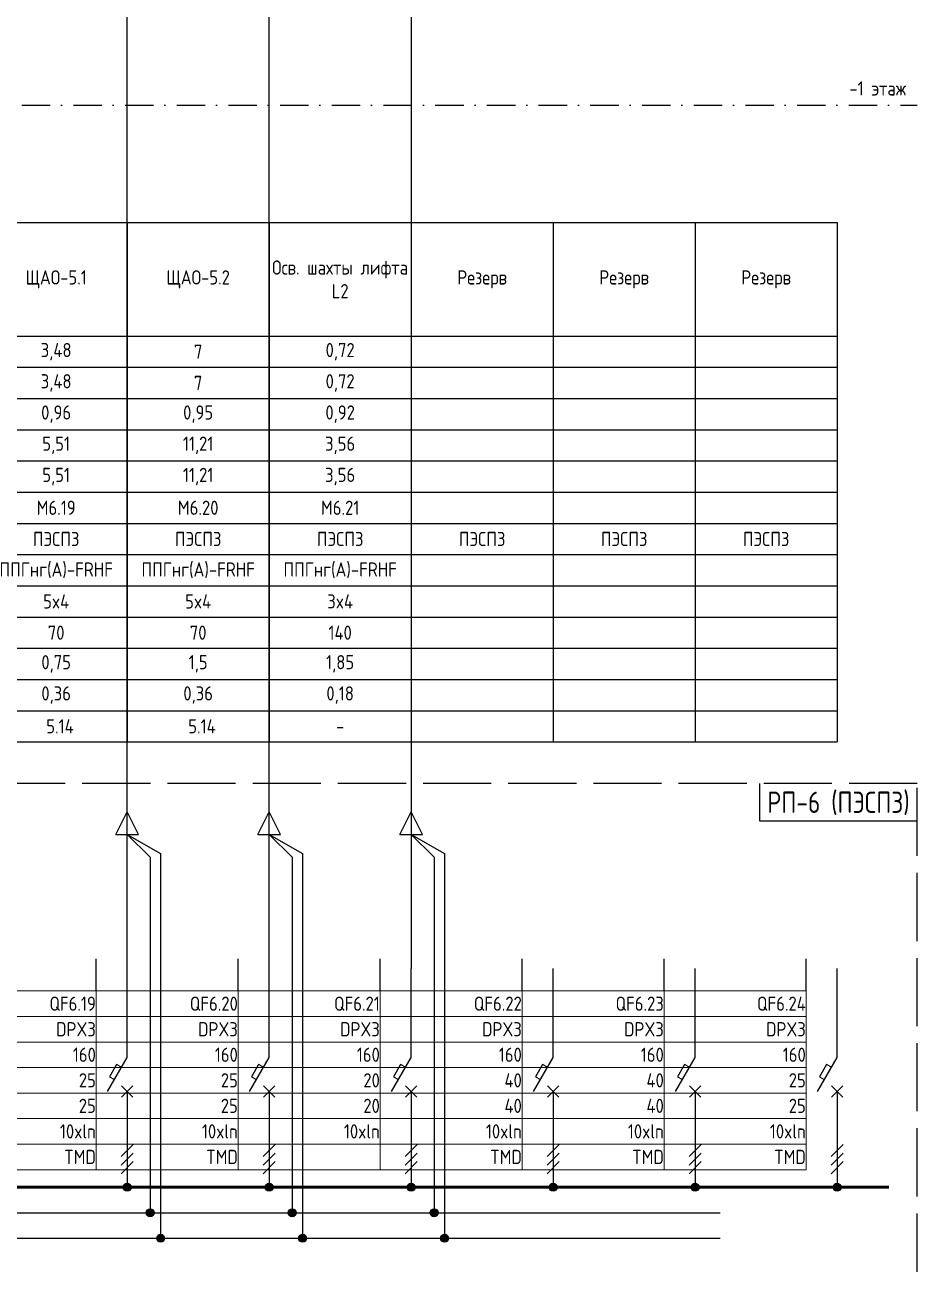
# Model space of a CAD drawing. Header units: millimetres. Extents: x -1221 to 2392, y 143 to 1021.
# Drawn here: x 326.5 to 483.7, y 502.8 to 721.2 of the extents above; entities that cross this region are included whole.
import ezdxf
from ezdxf.enums import TextEntityAlignment as Align

# ---------------------------------------------------------------- set-up
doc = ezdxf.new("R2010")
doc.units = ezdxf.units.MM
doc.header["$MEASUREMENT"] = 0
doc.linetypes.add('ACAD_ISO02W100', pattern=[15, 12, -3])
doc.linetypes.add('Штрихпунктирная 5 х 2 мм', pattern=[9, 5, -2, 0, -2])
doc.layers.get('Defpoints').update_dxf_attribs({"color": 6})
for name, color, linetype in [('ACM 0.05mm', 1, 'Continuous'), ('ACM 0.35mm', 5, 'Continuous'), ('ACM Text', 7, 'Continuous'), ('EM_Схема L', 7, 'Continuous'), ('EM_Схема N', 4, 'Continuous'), ('EM_Схема PE', 4, 'Continuous')]:
    doc.layers.add(name, color=color, linetype=linetype)
doc.styles.add('EOM', font='isocpeur.ttf', dxfattribs={"width": 0.85})
doc.styles.add('Надписи', font='isocpeur.ttf', dxfattribs={"width": 0.85})

# ---------------------------------------------------------------- blocks, each defined once
blk = doc.blocks.new('*T46')
at = {"layer": 'Defpoints', "color": 8, "linetype": 'ByBlock', "lineweight": 0, "transparency": 16777216}
for p, q in [((0, 0), (600, 0)), ((0, 0), (0, -31.5)), ((25, 0), (25, -31.5)), ((50, 0), (50, -31.5)), ((75, 0), (75, -31.5)), ((100, 0), (100, -31.5)), ((125, 0), (125, -31.5)), ((150, 0), (150, -31.5)), ((175, 0), (175, -31.5)), ((200, 0), (200, -31.5)), ((225, 0), (225, -31.5)), ((250, 0), (250, -31.5)), ((275, 0), (275, -31.5)), ((300, 0), (300, -31.5)), ((325, 0), (325, -31.5)), ((350, 0), (350, -31.5)), ((375, 0), (375, -31.5)), ((400, 0), (400, -31.5)), ((425, 0), (425, -31.5)), ((450, 0), (450, -31.5)), ((475, 0), (475, -31.5)), ((500, 0), (500, -31.5)), ((525, 0), (525, -31.5)), ((550, 0), (550, -31.5)), ((575, 0), (575, -31.5)), ((600, 0), (600, -31.5)), ((0, -4.5), (600, -4.5)), ((0, -9), (600, -9)), ((0, -13.5), (600, -13.5)), ((0, -18), (600, -18)), ((0, -22.5), (600, -22.5)), ((0, -27), (600, -27)), ((0, -31.5), (600, -31.5))]:
    blk.add_line(p, q, dxfattribs=at)
at = {"layer": 'ACM Text', "color": 0, "transparency": 16777216, "char_height": 2.5, "width": 24.88, "attachment_point": 6, "style": 'Надписи'}
for s, insert in [('{\\fISOCPEUR|b0|i0|c0;QF6.1', (24.94, -2.25)), ('{\\fISOCPEUR|b0|i0|c0;QF6.2', (49.94, -2.25)), ('{\\fISOCPEUR|b0|i0|c0;QF6.3', (74.94, -2.25)), ('{\\fISOCPEUR|b0|i0|c0;QF6.4', (99.94, -2.25)), ('{\\fISOCPEUR|b0|i0|c0;QF6.5', (124.94, -2.25)), ('{\\fISOCPEUR|b0|i0|c0;QF6.6', (149.94, -2.25)), ('{\\fISOCPEUR|b0|i0|c0;QF6.7', (174.94, -2.25)), ('{\\fISOCPEUR|b0|i0|c0;QF6.8', (199.94, -2.25)), ('{\\fISOCPEUR|b0|i0|c0;QF6.9', (224.94, -2.25)), ('{\\fISOCPEUR|b0|i0|c0;QF6.10', (249.94, -2.25)), ('{\\fISOCPEUR|b0|i0|c0;QF6.11', (274.94, -2.25)), ('{\\fISOCPEUR|b0|i0|c0;QF6.12', (299.94, -2.25)), ('{\\fISOCPEUR|b0|i0|c0;QF6.13', (324.94, -2.25)), ('{\\fISOCPEUR|b0|i0|c0;QF6.14', (349.94, -2.25)), ('{\\fISOCPEUR|b0|i0|c0;QF6.15', (374.94, -2.25)), ('{\\fISOCPEUR|b0|i0|c0;QF6.16', (399.94, -2.25)), ('{\\fISOCPEUR|b0|i0|c0;QF6.17', (424.94, -2.25)), ('{\\fISOCPEUR|b0|i0|c0;QF6.18', (449.94, -2.25)), ('{\\fISOCPEUR|b0|i0|c0;QF6.19', (474.94, -2.25)), ('{\\fISOCPEUR|b0|i0|c0;QF6.20', (499.94, -2.25)), ('{\\fISOCPEUR|b0|i0|c0;QF6.21', (524.94, -2.25)), ('{\\fISOCPEUR|b0|i0|c0;QF6.22', (549.94, -2.25)), ('{\\fISOCPEUR|b0|i0|c0;QF6.23', (574.94, -2.25)), ('{\\fISOCPEUR|b0|i0|c0;QF6.24', (599.94, -2.25)), ('{\\fISOCPEUR|b0|i0|c0;DPX3', (24.94, -6.75)), ('{\\fISOCPEUR|b0|i0|c0;DPX3', (49.94, -6.75)), ('{\\fISOCPEUR|b0|i0|c0;DPX3', (74.94, -6.75)), ('{\\fISOCPEUR|b0|i0|c0;DPX3', (99.94, -6.75)), ('{\\fISOCPEUR|b0|i0|c0;DPX3', (124.94, -6.75)), ('{\\fISOCPEUR|b0|i0|c0;DPX3', (149.94, -6.75)), ('{\\fISOCPEUR|b0|i0|c0;DPX3', (174.94, -6.75)), ('{\\fISOCPEUR|b0|i0|c0;DPX3', (199.94, -6.75)), ('{\\fISOCPEUR|b0|i0|c0;DPX3', (224.94, -6.75)), ('{\\fISOCPEUR|b0|i0|c0;DPX3', (249.94, -6.75)), ('{\\fISOCPEUR|b0|i0|c0;DPX3', (274.94, -6.75)), ('{\\fISOCPEUR|b0|i0|c0;DPX3', (299.94, -6.75)), ('{\\fISOCPEUR|b0|i0|c0;DPX3', (324.94, -6.75)), ('{\\fISOCPEUR|b0|i0|c0;DPX3', (349.94, -6.75)), ('{\\fISOCPEUR|b0|i0|c0;DPX3', (374.94, -6.75)), ('{\\fISOCPEUR|b0|i0|c0;DPX3', (399.94, -6.75)), ('{\\fISOCPEUR|b0|i0|c0;DPX3', (424.94, -6.75)), ('{\\fISOCPEUR|b0|i0|c0;DPX3', (449.94, -6.75)), ('{\\fISOCPEUR|b0|i0|c0;DPX3', (474.94, -6.75)), ('{\\fISOCPEUR|b0|i0|c0;DPX3', (499.94, -6.75)), ('{\\fISOCPEUR|b0|i0|c0;DPX3', (524.94, -6.75)), ('{\\fISOCPEUR|b0|i0|c0;DPX3', (549.94, -6.75)), ('{\\fISOCPEUR|b0|i0|c0;DPX3', (574.94, -6.75)), ('{\\fISOCPEUR|b0|i0|c0;DPX3', (599.94, -6.75)), ('{\\fISOCPEUR|b0|i0|c0;160', (24.94, -11.25)), ('{\\fISOCPEUR|b0|i0|c0;160', (49.94, -11.25)), ('{\\fISOCPEUR|b0|i0|c0;160', (74.94, -11.25)), ('{\\fISOCPEUR|b0|i0|c0;160', (99.94, -11.25)), ('{\\fISOCPEUR|b0|i0|c0;160', (124.94, -11.25)), ('{\\fISOCPEUR|b0|i0|c0;160', (149.94, -11.25)), ('{\\fISOCPEUR|b0|i0|c0;160', (174.94, -11.25)), ('{\\fISOCPEUR|b0|i0|c0;160', (199.94, -11.25)), ('{\\fISOCPEUR|b0|i0|c0;160', (224.94, -11.25)), ('{\\fISOCPEUR|b0|i0|c0;160', (249.94, -11.25)), ('{\\fISOCPEUR|b0|i0|c0;160', (274.94, -11.25)), ('{\\fISOCPEUR|b0|i0|c0;160', (299.94, -11.25)), ('{\\fISOCPEUR|b0|i0|c0;160', (324.94, -11.25)), ('{\\fISOCPEUR|b0|i0|c0;160', (349.94, -11.25)), ('{\\fISOCPEUR|b0|i0|c0;160', (374.94, -11.25)), ('{\\fISOCPEUR|b0|i0|c0;160', (399.94, -11.25)), ('{\\fISOCPEUR|b0|i0|c0;160', (424.94, -11.25)), ('{\\fISOCPEUR|b0|i0|c0;160', (449.94, -11.25)), ('{\\fISOCPEUR|b0|i0|c0;160', (474.94, -11.25)), ('{\\fISOCPEUR|b0|i0|c0;160', (499.94, -11.25)), ('{\\fISOCPEUR|b0|i0|c0;160', (524.94, -11.25)), ('{\\fISOCPEUR|b0|i0|c0;160', (549.94, -11.25)), ('{\\fISOCPEUR|b0|i0|c0;160', (574.94, -11.25)), ('{\\fISOCPEUR|b0|i0|c0;160', (599.94, -11.25)), ('{\\fISOCPEUR|b0|i0|c0;40', (24.94, -15.75)), ('{\\fISOCPEUR|b0|i0|c0;40', (49.94, -15.75)), ('{\\fISOCPEUR|b0|i0|c0;100', (74.94, -15.75)), ('{\\fISOCPEUR|b0|i0|c0;100', (99.94, -15.75)), ('{\\fISOCPEUR|b0|i0|c0;100', (124.94, -15.75)), ('{\\fISOCPEUR|b0|i0|c0;40', (149.94, -15.75)), ('{\\fISOCPEUR|b0|i0|c0;80', (174.94, -15.75)), ('{\\fISOCPEUR|b0|i0|c0;80', (199.94, -15.75)), ('{\\fISOCPEUR|b0|i0|c0;80', (224.94, -15.75)), ('{\\fISOCPEUR|b0|i0|c0;80', (249.94, -15.75)), ('{\\fISOCPEUR|b0|i0|c0;160', (274.94, -15.75)), ('{\\fISOCPEUR|b0|i0|c0;160', (299.94, -15.75)), ('{\\fISOCPEUR|b0|i0|c0;40', (324.94, -15.75)), ('{\\fISOCPEUR|b0|i0|c0;40', (349.94, -15.75)), ('{\\fISOCPEUR|b0|i0|c0;40', (374.94, -15.75)), ('{\\fISOCPEUR|b0|i0|c0;40', (399.94, -15.75)), ('{\\fISOCPEUR|b0|i0|c0;40', (424.94, -15.75)), ('{\\fISOCPEUR|b0|i0|c0;40', (449.94, -15.75)), ('{\\fISOCPEUR|b0|i0|c0;25', (474.94, -15.75)), ('{\\fISOCPEUR|b0|i0|c0;25', (499.94, -15.75)), ('{\\fISOCPEUR|b0|i0|c0;20', (524.94, -15.75)), ('{\\fISOCPEUR|b0|i0|c0;40', (549.94, -15.75)), ('{\\fISOCPEUR|b0|i0|c0;40', (574.94, -15.75)), ('{\\fISOCPEUR|b0|i0|c0;25', (599.94, -15.75)), ('{\\fISOCPEUR|b0|i0|c0;40', (24.94, -20.25)), ('{\\fISOCPEUR|b0|i0|c0;40', (49.94, -20.25)), ('{\\fISOCPEUR|b0|i0|c0;100', (74.94, -20.25)), ('{\\fISOCPEUR|b0|i0|c0;100', (99.94, -20.25)), ('{\\fISOCPEUR|b0|i0|c0;100', (124.94, -20.25)), ('{\\fISOCPEUR|b0|i0|c0;40', (149.94, -20.25)), ('{\\fISOCPEUR|b0|i0|c0;80', (174.94, -20.25)), ('{\\fISOCPEUR|b0|i0|c0;80', (199.94, -20.25)), ('{\\fISOCPEUR|b0|i0|c0;80', (224.94, -20.25)), ('{\\fISOCPEUR|b0|i0|c0;80', (249.94, -20.25)), ('{\\fISOCPEUR|b0|i0|c0;160', (274.94, -20.25)), ('{\\fISOCPEUR|b0|i0|c0;160', (299.94, -20.25)), ('{\\fISOCPEUR|b0|i0|c0;40', (324.94, -20.25)), ('{\\fISOCPEUR|b0|i0|c0;40', (349.94, -20.25)), ('{\\fISOCPEUR|b0|i0|c0;40', (374.94, -20.25)), ('{\\fISOCPEUR|b0|i0|c0;40', (399.94, -20.25)), ('{\\fISOCPEUR|b0|i0|c0;40', (424.94, -20.25)), ('{\\fISOCPEUR|b0|i0|c0;40', (449.94, -20.25)), ('{\\fISOCPEUR|b0|i0|c0;25', (474.94, -20.25)), ('{\\fISOCPEUR|b0|i0|c0;25', (499.94, -20.25)), ('{\\fISOCPEUR|b0|i0|c0;20', (524.94, -20.25)), ('{\\fISOCPEUR|b0|i0|c0;40', (549.94, -20.25)), ('{\\fISOCPEUR|b0|i0|c0;40', (574.94, -20.25)), ('{\\fISOCPEUR|b0|i0|c0;25', (599.94, -20.25)), ('{\\fISOCPEUR|b0|i0|c0;10xln', (24.94, -24.75)), ('{\\fISOCPEUR|b0|i0|c0;10xln', (49.94, -24.75)), ('{\\fISOCPEUR|b0|i0|c0;10xln', (74.94, -24.75)), ('{\\fISOCPEUR|b0|i0|c0;10xln', (99.94, -24.75)), ('{\\fISOCPEUR|b0|i0|c0;10xln', (124.94, -24.75)), ('{\\fISOCPEUR|b0|i0|c0;10xln', (149.94, -24.75)), ('{\\fISOCPEUR|b0|i0|c0;10xln', (174.94, -24.75)), ('{\\fISOCPEUR|b0|i0|c0;10xln', (199.94, -24.75)), ('{\\fISOCPEUR|b0|i0|c0;10xln', (224.94, -24.75)), ('{\\fISOCPEUR|b0|i0|c0;10xln', (249.94, -24.75)), ('{\\fISOCPEUR|b0|i0|c0;10xln', (274.94, -24.75)), ('{\\fISOCPEUR|b0|i0|c0;10xln', (299.94, -24.75)), ('{\\fISOCPEUR|b0|i0|c0;10xln', (324.94, -24.75)), ('{\\fISOCPEUR|b0|i0|c0;10xln', (349.94, -24.75)), ('{\\fISOCPEUR|b0|i0|c0;10xln', (374.94, -24.75)), ('{\\fISOCPEUR|b0|i0|c0;10xln', (399.94, -24.75)), ('{\\fISOCPEUR|b0|i0|c0;10xln', (424.94, -24.75)), ('{\\fISOCPEUR|b0|i0|c0;10xln', (449.94, -24.75)), ('{\\fISOCPEUR|b0|i0|c0;10xln', (474.94, -24.75)), ('{\\fISOCPEUR|b0|i0|c0;10xln', (499.94, -24.75)), ('{\\fISOCPEUR|b0|i0|c0;10xln', (524.94, -24.75)), ('{\\fISOCPEUR|b0|i0|c0;10xln', (549.94, -24.75)), ('{\\fISOCPEUR|b0|i0|c0;10xln', (574.94, -24.75)), ('{\\fISOCPEUR|b0|i0|c0;10xln', (599.94, -24.75)), ('{\\fISOCPEUR|b0|i0|c0;TMD', (24.94, -29.25)), ('{\\fISOCPEUR|b0|i0|c0;TMD', (49.94, -29.25)), ('{\\fISOCPEUR|b0|i0|c0;TMD', (74.94, -29.25)), ('{\\fISOCPEUR|b0|i0|c0;TMD', (99.94, -29.25)), ('{\\fISOCPEUR|b0|i0|c0;TMD', (124.94, -29.25)), ('{\\fISOCPEUR|b0|i0|c0;TMD', (149.94, -29.25)), ('{\\fISOCPEUR|b0|i0|c0;TMD', (174.94, -29.25)), ('{\\fISOCPEUR|b0|i0|c0;TMD', (199.94, -29.25)), ('{\\fISOCPEUR|b0|i0|c0;TMD', (224.94, -29.25)), ('{\\fISOCPEUR|b0|i0|c0;TMD', (249.94, -29.25)), ('{\\fISOCPEUR|b0|i0|c0;TMD', (274.94, -29.25)), ('{\\fISOCPEUR|b0|i0|c0;TMD', (299.94, -29.25)), ('{\\fISOCPEUR|b0|i0|c0;TMD', (324.94, -29.25)), ('{\\fISOCPEUR|b0|i0|c0;TMD', (349.94, -29.25)), ('{\\fISOCPEUR|b0|i0|c0;TMD', (374.94, -29.25)), ('{\\fISOCPEUR|b0|i0|c0;TMD', (399.94, -29.25)), ('{\\fISOCPEUR|b0|i0|c0;TMD', (424.94, -29.25)), ('{\\fISOCPEUR|b0|i0|c0;TMD', (449.94, -29.25)), ('{\\fISOCPEUR|b0|i0|c0;TMD', (474.94, -29.25)), ('{\\fISOCPEUR|b0|i0|c0;TMD', (499.94, -29.25)), ('{\\fISOCPEUR|b0|i0|c0;TMD', (549.94, -29.25)), ('{\\fISOCPEUR|b0|i0|c0;TMD', (574.94, -29.25)), ('{\\fISOCPEUR|b0|i0|c0;TMD', (599.94, -29.25)), ('{\\fISOCPEUR|b0|i0|c0; ', (524.94, -29.25))]:
    blk.add_mtext(s, dxfattribs=dict(at, insert=insert))
blk = doc.blocks.new('*U49')
at = {"ltscale": 100, "const_width": 0.5}
blk.add_lwpolyline([(0, -0.75), (600.89, -0.75)], dxfattribs=at)
blk = doc.blocks.new('*T52')
at = {"layer": 'ACM Text', "color": 2, "lineweight": -2, "transparency": 16777216}
for p, q in [((0, 0), (600, 0)), ((0, 0), (0, -91.5)), ((25, 0), (25, -91.5)), ((50, 0), (50, -91.5)), ((75, 0), (75, -91.5)), ((100, 0), (100, -91.5)), ((125, 0), (125, -91.5)), ((150, 0), (150, -91.5)), ((175, 0), (175, -91.5)), ((200, 0), (200, -91.5)), ((225, 0), (225, -91.5)), ((250, 0), (250, -91.5)), ((275, 0), (275, -91.5)), ((300, 0), (300, -91.5)), ((325, 0), (325, -91.5)), ((350, 0), (350, -91.5)), ((375, 0), (375, -91.5)), ((400, 0), (400, -91.5)), ((425, 0), (425, -91.5)), ((450, 0), (450, -91.5)), ((475, 0), (475, -91.5)), ((500, 0), (500, -91.5)), ((525, 0), (525, -91.5)), ((550, 0), (550, -91.5)), ((575, 0), (575, -91.5)), ((600, 0), (600, -91.5)), ((0, -20), (600, -20)), ((0, -25.5), (600, -25.5)), ((0, -31), (600, -31)), ((0, -36.5), (600, -36.5)), ((0, -42), (600, -42)), ((0, -47.5), (600, -47.5)), ((0, -53), (600, -53)), ((0, -58.5), (600, -58.5)), ((0, -64), (600, -64)), ((0, -69.5), (600, -69.5)), ((0, -75), (600, -75)), ((0, -80.5), (600, -80.5)), ((0, -86), (600, -86)), ((0, -91.5), (600, -91.5))]:
    blk.add_line(p, q, dxfattribs=at)
at = {"layer": 'ACM Text', "color": 0, "transparency": 16777216, "char_height": 2.5, "width": 24.88, "attachment_point": 5, "style": 'Надписи'}
for s, insert in [('{\\fISOCPEUR|b0|i0|c0;ВПВ', (12.5, -10)), ('{\\fISOCPEUR|b0|i0|c0;ШУ-ВД1', (37.5, -10)), ('{\\fISOCPEUR|b0|i0|c0;ШУ-ВД2.1', (62.5, -10)), ('{\\fISOCPEUR|b0|i0|c0;ШУ-ВД2.2', (87.5, -10)), ('{\\fISOCPEUR|b0|i0|c0;ШУ-ВД2.3', (112.5, -10)), ('{\\fISOCPEUR|b0|i0|c0;ШУ-ВД3', (137.5, -10)), ('{\\fISOCPEUR|b0|i0|c0;ШУ-ВД4.1', (162.5, -10)), ('{\\fISOCPEUR|b0|i0|c0;ШУ-ВД4.2', (187.5, -10)), ('{\\fISOCPEUR|b0|i0|c0;ШУ-ВД4.3', (212.5, -10)), ('{\\fISOCPEUR|b0|i0|c0;ШУ-ВД4.4', (237.5, -10)), ('{\\fISOCPEUR|b0|i0|c0;ШУ-ПД8 ТЭН3', (262.5, -10)), ('{\\fISOCPEUR|b0|i0|c0;ШУ-ПД8 ТЭН4', (287.5, -10)), ('{\\fISOCPEUR|b0|i0|c0;ШУ-ВД5', (312.5, -10)), ('{\\fISOCPEUR|b0|i0|c0;ШУ-ВД6', (337.5, -10)), ('{\\fISOCPEUR|b0|i0|c0;ШУ-ВД7', (362.5, -10)), ('{\\fISOCPEUR|b0|i0|c0;ШУ-ВД8', (387.5, -10)), ('{\\fISOCPEUR|b0|i0|c0;ЩС.ОЗК-0.1', (412.5, -10)), ('{\\fISOCPEUR|b0|i0|c0;ЩС.ОЗК-5', (437.5, -10)), ('{\\fISOCPEUR|b0|i0|c0;ЩAО-5.1', (462.5, -10)), ('{\\fISOCPEUR|b0|i0|c0;ЩAО-5.2', (487.5, -10)), ('{\\fISOCPEUR|b0|i0|c0;Осв. шахты лифта L2', (512.5, -10)), ('{\\fISOCPEUR|b0|i0|c0;Резерв', (537.5, -10)), ('{\\fISOCPEUR|b0|i0|c0;Резерв', (562.5, -10)), ('{\\fISOCPEUR|b0|i0|c0;Резерв', (587.5, -10)), ('{\\fISOCPEUR|b0|i0|c0;15,75', (12.5, -22.75)), ('{\\fISOCPEUR|b0|i0|c0;7,5', (37.5, -22.75)), ('{\\fISOCPEUR|b0|i0|c0;30', (62.5, -22.75)), ('{\\fISOCPEUR|b0|i0|c0;30', (87.5, -22.75)), ('{\\fISOCPEUR|b0|i0|c0;30', (112.5, -22.75)), ('{\\fISOCPEUR|b0|i0|c0;11', (137.5, -22.75)), ('{\\fISOCPEUR|b0|i0|c0;22', (162.5, -22.75)), ('{\\fISOCPEUR|b0|i0|c0;22', (187.5, -22.75)), ('{\\fISOCPEUR|b0|i0|c0;22', (212.5, -22.75)), ('{\\fISOCPEUR|b0|i0|c0;22', (237.5, -22.75)), ('{\\fISOCPEUR|b0|i0|c0;90', (262.5, -22.75)), ('{\\fISOCPEUR|b0|i0|c0;90', (287.5, -22.75)), ('{\\fISOCPEUR|b0|i0|c0;7,5', (312.5, -22.75)), ('{\\fISOCPEUR|b0|i0|c0;11', (337.5, -22.75)), ('{\\fISOCPEUR|b0|i0|c0;11', (362.5, -22.75)), ('{\\fISOCPEUR|b0|i0|c0;7,5', (387.5, -22.75)), ('{\\fISOCPEUR|b0|i0|c0;20,88', (412.5, -22.75)), ('{\\fISOCPEUR|b0|i0|c0;28,87', (437.5, -22.75)), ('{\\fISOCPEUR|b0|i0|c0;3,48', (462.5, -22.75)), ('{\\fISOCPEUR|b0|i0|c0;7', (487.5, -22.75)), ('{\\fISOCPEUR|b0|i0|c0;0,72', (512.5, -22.75)), ('{\\fISOCPEUR|b0|i0|c0; ', (537.5, -22.75)), ('{\\fISOCPEUR|b0|i0|c0; ', (562.5, -22.75)), ('{\\fISOCPEUR|b0|i0|c0; ', (587.5, -22.75)), ('{\\fISOCPEUR|b0|i0|c0; ', (12.5, -28.25)), ('{\\fISOCPEUR|b0|i0|c0;7,5', (37.5, -28.25)), ('{\\fISOCPEUR|b0|i0|c0;30', (62.5, -28.25)), ('{\\fISOCPEUR|b0|i0|c0;30', (87.5, -28.25)), ('{\\fISOCPEUR|b0|i0|c0;30', (112.5, -28.25)), ('{\\fISOCPEUR|b0|i0|c0;11', (137.5, -28.25)), ('{\\fISOCPEUR|b0|i0|c0;22', (162.5, -28.25)), ('{\\fISOCPEUR|b0|i0|c0;22', (187.5, -28.25)), ('{\\fISOCPEUR|b0|i0|c0;22', (212.5, -28.25)), ('{\\fISOCPEUR|b0|i0|c0;22', (237.5, -28.25)), ('{\\fISOCPEUR|b0|i0|c0;90', (262.5, -28.25)), ('{\\fISOCPEUR|b0|i0|c0;90', (287.5, -28.25)), ('{\\fISOCPEUR|b0|i0|c0;7,5', (312.5, -28.25)), ('{\\fISOCPEUR|b0|i0|c0;11', (337.5, -28.25)), ('{\\fISOCPEUR|b0|i0|c0;11', (362.5, -28.25)), ('{\\fISOCPEUR|b0|i0|c0;7,5', (387.5, -28.25)), ('{\\fISOCPEUR|b0|i0|c0;18,24', (412.5, -28.25)), ('{\\fISOCPEUR|b0|i0|c0;18,31', (437.5, -28.25)), ('{\\fISOCPEUR|b0|i0|c0;3,48', (462.5, -28.25)), ('{\\fISOCPEUR|b0|i0|c0;7', (487.5, -28.25)), ('{\\fISOCPEUR|b0|i0|c0;0,72', (512.5, -28.25)), ('{\\fISOCPEUR|b0|i0|c0; ', (537.5, -28.25)), ('{\\fISOCPEUR|b0|i0|c0; ', (562.5, -28.25)), ('{\\fISOCPEUR|b0|i0|c0; ', (587.5, -28.25)), ('{\\fISOCPEUR|b0|i0|c0;0,87', (12.5, -33.75)), ('{\\fISOCPEUR|b0|i0|c0;0,85', (37.5, -33.75)), ('{\\fISOCPEUR|b0|i0|c0;0,85', (62.5, -33.75)), ('{\\fISOCPEUR|b0|i0|c0;0,85', (87.5, -33.75)), ('{\\fISOCPEUR|b0|i0|c0;0,85', (112.5, -33.75)), ('{\\fISOCPEUR|b0|i0|c0;0,85', (137.5, -33.75)), ('{\\fISOCPEUR|b0|i0|c0;0,85', (162.5, -33.75)), ('{\\fISOCPEUR|b0|i0|c0;0,85', (187.5, -33.75)), ('{\\fISOCPEUR|b0|i0|c0;0,85', (212.5, -33.75)), ('{\\fISOCPEUR|b0|i0|c0;0,85', (237.5, -33.75)), ('{\\fISOCPEUR|b0|i0|c0;0,98', (262.5, -33.75)), ('{\\fISOCPEUR|b0|i0|c0;0,98', (287.5, -33.75)), ('{\\fISOCPEUR|b0|i0|c0;0,85', (312.5, -33.75)), ('{\\fISOCPEUR|b0|i0|c0;0,85', (337.5, -33.75)), ('{\\fISOCPEUR|b0|i0|c0;0,85', (362.5, -33.75)), ('{\\fISOCPEUR|b0|i0|c0;0,85', (387.5, -33.75)), ('{\\fISOCPEUR|b0|i0|c0;0,81', (412.5, -33.75)), ('{\\fISOCPEUR|b0|i0|c0;0,81', (437.5, -33.75)), ('{\\fISOCPEUR|b0|i0|c0;0,96', (462.5, -33.75)), ('{\\fISOCPEUR|b0|i0|c0;0,95', (487.5, -33.75)), ('{\\fISOCPEUR|b0|i0|c0;0,92', (512.5, -33.75)), ('{\\fISOCPEUR|b0|i0|c0; ', (537.5, -33.75)), ('{\\fISOCPEUR|b0|i0|c0; ', (562.5, -33.75)), ('{\\fISOCPEUR|b0|i0|c0; ', (587.5, -33.75)), ('{\\fISOCPEUR|b0|i0|c0; ', (12.5, -39.25)), ('{\\fISOCPEUR|b0|i0|c0;13,41', (37.5, -39.25)), ('{\\fISOCPEUR|b0|i0|c0;53,63', (62.5, -39.25)), ('{\\fISOCPEUR|b0|i0|c0;53,63', (87.5, -39.25)), ('{\\fISOCPEUR|b0|i0|c0;53,63', (112.5, -39.25)), ('{\\fISOCPEUR|b0|i0|c0;19,67', (137.5, -39.25)), ('{\\fISOCPEUR|b0|i0|c0;39,33', (162.5, -39.25)), ('{\\fISOCPEUR|b0|i0|c0;39,33', (187.5, -39.25)), ('{\\fISOCPEUR|b0|i0|c0;39,33', (212.5, -39.25)), ('{\\fISOCPEUR|b0|i0|c0;39,33', (237.5, -39.25)), ('{\\fISOCPEUR|b0|i0|c0;139,54', (262.5, -39.25)), ('{\\fISOCPEUR|b0|i0|c0;139,54', (287.5, -39.25)), ('{\\fISOCPEUR|b0|i0|c0;13,41', (312.5, -39.25)), ('{\\fISOCPEUR|b0|i0|c0;19,67', (337.5, -39.25)), ('{\\fISOCPEUR|b0|i0|c0;19,67', (362.5, -39.25)), ('{\\fISOCPEUR|b0|i0|c0;13,41', (387.5, -39.25)), ('{\\fISOCPEUR|b0|i0|c0;34,43', (412.5, -39.25)), ('{\\fISOCPEUR|b0|i0|c0;34,72', (437.5, -39.25)), ('{\\fISOCPEUR|b0|i0|c0;5,51', (462.5, -39.25)), ('{\\fISOCPEUR|b0|i0|c0;11,21', (487.5, -39.25)), ('{\\fISOCPEUR|b0|i0|c0;3,56', (512.5, -39.25)), ('{\\fISOCPEUR|b0|i0|c0; ', (537.5, -39.25)), ('{\\fISOCPEUR|b0|i0|c0; ', (562.5, -39.25)), ('{\\fISOCPEUR|b0|i0|c0; ', (587.5, -39.25)), ('{\\fISOCPEUR|b0|i0|c0;34,43', (412.5, -44.75)), ('{\\fISOCPEUR|b0|i0|c0;34,72', (437.5, -44.75)), ('{\\fISOCPEUR|b0|i0|c0;5,51', (462.5, -44.75)), ('{\\fISOCPEUR|b0|i0|c0;11,21', (487.5, -44.75)), ('{\\fISOCPEUR|b0|i0|c0;3,56', (512.5, -44.75)), ('{\\fISOCPEUR|b0|i0|c0; ', (12.5, -44.75)), ('{\\fISOCPEUR|b0|i0|c0; ', (37.5, -44.75)), ('{\\fISOCPEUR|b0|i0|c0; ', (62.5, -44.75)), ('{\\fISOCPEUR|b0|i0|c0; ', (87.5, -44.75)), ('{\\fISOCPEUR|b0|i0|c0; ', (112.5, -44.75)), ('{\\fISOCPEUR|b0|i0|c0; ', (137.5, -44.75)), ('{\\fISOCPEUR|b0|i0|c0; ', (162.5, -44.75)), ('{\\fISOCPEUR|b0|i0|c0; ', (187.5, -44.75)), ('{\\fISOCPEUR|b0|i0|c0; ', (212.5, -44.75)), ('{\\fISOCPEUR|b0|i0|c0; ', (237.5, -44.75)), ('{\\fISOCPEUR|b0|i0|c0; ', (262.5, -44.75)), ('{\\fISOCPEUR|b0|i0|c0; ', (287.5, -44.75)), ('{\\fISOCPEUR|b0|i0|c0; ', (312.5, -44.75)), ('{\\fISOCPEUR|b0|i0|c0; ', (337.5, -44.75)), ('{\\fISOCPEUR|b0|i0|c0; ', (362.5, -44.75)), ('{\\fISOCPEUR|b0|i0|c0; ', (387.5, -44.75)), ('{\\fISOCPEUR|b0|i0|c0; ', (537.5, -44.75)), ('{\\fISOCPEUR|b0|i0|c0; ', (562.5, -44.75)), ('{\\fISOCPEUR|b0|i0|c0; ', (587.5, -44.75)), ('{\\fISOCPEUR|b0|i0|c0;М6.1', (12.5, -50.25)), ('{\\fISOCPEUR|b0|i0|c0;М6.2', (37.5, -50.25)), ('{\\fISOCPEUR|b0|i0|c0;М6.3', (62.5, -50.25)), ('{\\fISOCPEUR|b0|i0|c0;М6.4', (87.5, -50.25)), ('{\\fISOCPEUR|b0|i0|c0;М6.5', (112.5, -50.25)), ('{\\fISOCPEUR|b0|i0|c0;М6.6', (137.5, -50.25)), ('{\\fISOCPEUR|b0|i0|c0;М6.7', (162.5, -50.25)), ('{\\fISOCPEUR|b0|i0|c0;М6.8', (187.5, -50.25)), ('{\\fISOCPEUR|b0|i0|c0;М6.9', (212.5, -50.25)), ('{\\fISOCPEUR|b0|i0|c0;М6.10', (237.5, -50.25)), ('{\\fISOCPEUR|b0|i0|c0;М6.11', (262.5, -50.25)), ('{\\fISOCPEUR|b0|i0|c0;М6.12', (287.5, -50.25)), ('{\\fISOCPEUR|b0|i0|c0;М6.13', (312.5, -50.25)), ('{\\fISOCPEUR|b0|i0|c0;М6.14', (337.5, -50.25)), ('{\\fISOCPEUR|b0|i0|c0;М6.15', (362.5, -50.25)), ('{\\fISOCPEUR|b0|i0|c0;М6.16', (387.5, -50.25)), ('{\\fISOCPEUR|b0|i0|c0;М6.17', (412.5, -50.25)), ('{\\fISOCPEUR|b0|i0|c0;М6.18', (437.5, -50.25)), ('{\\fISOCPEUR|b0|i0|c0;М6.19', (462.5, -50.25)), ('{\\fISOCPEUR|b0|i0|c0;М6.20', (487.5, -50.25)), ('{\\fISOCPEUR|b0|i0|c0;М6.21', (512.5, -50.25)), ('{\\fISOCPEUR|b0|i0|c0; ', (537.5, -50.25)), ('{\\fISOCPEUR|b0|i0|c0; ', (562.5, -50.25)), ('{\\fISOCPEUR|b0|i0|c0; ', (587.5, -50.25)), ('{\\fISOCPEUR|b0|i0|c0;ПЭСПЗ', (12.5, -55.75)), ('{\\fISOCPEUR|b0|i0|c0;ПЭСПЗ', (37.5, -55.75)), ('{\\fISOCPEUR|b0|i0|c0;ПЭСПЗ', (62.5, -55.75)), ('{\\fISOCPEUR|b0|i0|c0;ПЭСПЗ', (87.5, -55.75)), ('{\\fISOCPEUR|b0|i0|c0;ПЭСПЗ', (112.5, -55.75)), ('{\\fISOCPEUR|b0|i0|c0;ПЭСПЗ', (137.5, -55.75)), ('{\\fISOCPEUR|b0|i0|c0;ПЭСПЗ', (162.5, -55.75)), ('{\\fISOCPEUR|b0|i0|c0;ПЭСПЗ', (187.5, -55.75)), ('{\\fISOCPEUR|b0|i0|c0;ПЭСПЗ', (212.5, -55.75)), ('{\\fISOCPEUR|b0|i0|c0;ПЭСПЗ', (237.5, -55.75)), ('{\\fISOCPEUR|b0|i0|c0;ПЭСПЗ', (262.5, -55.75)), ('{\\fISOCPEUR|b0|i0|c0;ПЭСПЗ', (287.5, -55.75)), ('{\\fISOCPEUR|b0|i0|c0;ПЭСПЗ', (312.5, -55.75)), ('{\\fISOCPEUR|b0|i0|c0;ПЭСПЗ', (337.5, -55.75)), ('{\\fISOCPEUR|b0|i0|c0;ПЭСПЗ', (362.5, -55.75)), ('{\\fISOCPEUR|b0|i0|c0;ПЭСПЗ', (387.5, -55.75)), ('{\\fISOCPEUR|b0|i0|c0;ПЭСПЗ', (412.5, -55.75)), ('{\\fISOCPEUR|b0|i0|c0;ПЭСПЗ', (437.5, -55.75)), ('{\\fISOCPEUR|b0|i0|c0;ПЭСПЗ', (462.5, -55.75)), ('{\\fISOCPEUR|b0|i0|c0;ПЭСПЗ', (487.5, -55.75)), ('{\\fISOCPEUR|b0|i0|c0;ПЭСПЗ', (512.5, -55.75)), ('{\\fISOCPEUR|b0|i0|c0;ПЭСПЗ', (537.5, -55.75)), ('{\\fISOCPEUR|b0|i0|c0;ПЭСПЗ', (562.5, -55.75)), ('{\\fISOCPEUR|b0|i0|c0;ПЭСПЗ', (587.5, -55.75)), ('{\\fISOCPEUR|b0|i0|c0;ППГнг(А)-FRHF', (12.5, -61.25)), ('{\\fISOCPEUR|b0|i0|c0;ППГнг(А)-FRHF', (37.5, -61.25)), ('{\\fISOCPEUR|b0|i0|c0;ППГнг(А)-FRHF', (62.5, -61.25)), ('{\\fISOCPEUR|b0|i0|c0;ППГнг(А)-FRHF', (87.5, -61.25)), ('{\\fISOCPEUR|b0|i0|c0;ППГнг(А)-FRHF', (112.5, -61.25)), ('{\\fISOCPEUR|b0|i0|c0;ППГнг(А)-FRHF', (137.5, -61.25)), ('{\\fISOCPEUR|b0|i0|c0;ППГнг(А)-FRHF', (162.5, -61.25)), ('{\\fISOCPEUR|b0|i0|c0;ППГнг(А)-FRHF', (187.5, -61.25)), ('{\\fISOCPEUR|b0|i0|c0;ППГнг(А)-FRHF', (212.5, -61.25)), ('{\\fISOCPEUR|b0|i0|c0;ППГнг(А)-FRHF', (237.5, -61.25)), ('{\\fISOCPEUR|b0|i0|c0;ППГнг(А)-FRHF', (262.5, -61.25)), ('{\\fISOCPEUR|b0|i0|c0;ППГнг(А)-FRHF', (287.5, -61.25)), ('{\\fISOCPEUR|b0|i0|c0;ППГнг(А)-FRHF', (312.5, -61.25)), ('{\\fISOCPEUR|b0|i0|c0;ППГнг(А)-FRHF', (337.5, -61.25)), ('{\\fISOCPEUR|b0|i0|c0;ППГнг(А)-FRHF', (362.5, -61.25)), ('{\\fISOCPEUR|b0|i0|c0;ППГнг(А)-FRHF', (387.5, -61.25)), ('{\\fISOCPEUR|b0|i0|c0;ППГнг(А)-FRHF', (412.5, -61.25)), ('{\\fISOCPEUR|b0|i0|c0;ППГнг(А)-FRHF', (437.5, -61.25)), ('{\\fISOCPEUR|b0|i0|c0;ППГнг(А)-FRHF', (462.5, -61.25)), ('{\\fISOCPEUR|b0|i0|c0;ППГнг(А)-FRHF', (487.5, -61.25)), ('{\\fISOCPEUR|b0|i0|c0;ППГнг(А)-FRHF', (512.5, -61.25)), ('{\\fISOCPEUR|b0|i0|c0; ', (537.5, -61.25)), ('{\\fISOCPEUR|b0|i0|c0; ', (562.5, -61.25)), ('{\\fISOCPEUR|b0|i0|c0; ', (587.5, -61.25)), ('{\\fISOCPEUR|b0|i0|c0;5x6', (12.5, -66.75)), ('{\\fISOCPEUR|b0|i0|c0;5x6', (37.5, -66.75)), ('{\\fISOCPEUR|b0|i0|c0;5x35', (62.5, -66.75)), ('{\\fISOCPEUR|b0|i0|c0;5x35', (87.5, -66.75)), ('{\\fISOCPEUR|b0|i0|c0;5x35', (112.5, -66.75)), ('{\\fISOCPEUR|b0|i0|c0;5x10', (137.5, -66.75)), ('{\\fISOCPEUR|b0|i0|c0;5x25', (162.5, -66.75)), ('{\\fISOCPEUR|b0|i0|c0;5x25', (187.5, -66.75)), ('{\\fISOCPEUR|b0|i0|c0;5x25', (212.5, -66.75)), ('{\\fISOCPEUR|b0|i0|c0;5x25', (237.5, -66.75)), ('{\\fISOCPEUR|b0|i0|c0;5x70', (262.5, -66.75)), ('{\\fISOCPEUR|b0|i0|c0;5x70', (287.5, -66.75)), ('{\\fISOCPEUR|b0|i0|c0;5x6', (312.5, -66.75)), ('{\\fISOCPEUR|b0|i0|c0;5x10', (337.5, -66.75)), ('{\\fISOCPEUR|b0|i0|c0;5x10', (362.5, -66.75)), ('{\\fISOCPEUR|b0|i0|c0;5x6', (387.5, -66.75)), ('{\\fISOCPEUR|b0|i0|c0;5x6', (412.5, -66.75)), ('{\\fISOCPEUR|b0|i0|c0;5x10', (437.5, -66.75)), ('{\\fISOCPEUR|b0|i0|c0;5x4', (462.5, -66.75)), ('{\\fISOCPEUR|b0|i0|c0;5x4', (487.5, -66.75)), ('{\\fISOCPEUR|b0|i0|c0;3x4', (512.5, -66.75)), ('{\\fISOCPEUR|b0|i0|c0; ', (537.5, -66.75)), ('{\\fISOCPEUR|b0|i0|c0; ', (562.5, -66.75)), ('{\\fISOCPEUR|b0|i0|c0; ', (587.5, -66.75)), ('{\\fISOCPEUR|b0|i0|c0;60', (12.5, -72.25)), ('{\\fISOCPEUR|b0|i0|c0;110', (37.5, -72.25)), ('{\\fISOCPEUR|b0|i0|c0;110', (62.5, -72.25)), ('{\\fISOCPEUR|b0|i0|c0;110', (87.5, -72.25)), ('{\\fISOCPEUR|b0|i0|c0;110', (112.5, -72.25)), ('{\\fISOCPEUR|b0|i0|c0;110', (137.5, -72.25)), ('{\\fISOCPEUR|b0|i0|c0;75', (162.5, -72.25)), ('{\\fISOCPEUR|b0|i0|c0;75', (187.5, -72.25)), ('{\\fISOCPEUR|b0|i0|c0;75', (212.5, -72.25)), ('{\\fISOCPEUR|b0|i0|c0;75', (237.5, -72.25)), ('{\\fISOCPEUR|b0|i0|c0;75', (262.5, -72.25)), ('{\\fISOCPEUR|b0|i0|c0;75', (287.5, -72.25)), ('{\\fISOCPEUR|b0|i0|c0;110', (312.5, -72.25)), ('{\\fISOCPEUR|b0|i0|c0;110', (337.5, -72.25)), ('{\\fISOCPEUR|b0|i0|c0;110', (362.5, -72.25)), ('{\\fISOCPEUR|b0|i0|c0;75', (387.5, -72.25)), ('{\\fISOCPEUR|b0|i0|c0;50', (412.5, -72.25)), ('{\\fISOCPEUR|b0|i0|c0;70', (437.5, -72.25)), ('{\\fISOCPEUR|b0|i0|c0;70', (462.5, -72.25)), ('{\\fISOCPEUR|b0|i0|c0;70', (487.5, -72.25)), ('{\\fISOCPEUR|b0|i0|c0;140', (512.5, -72.25)), ('{\\fISOCPEUR|b0|i0|c0; ', (537.5, -72.25)), ('{\\fISOCPEUR|b0|i0|c0; ', (562.5, -72.25)), ('{\\fISOCPEUR|b0|i0|c0; ', (587.5, -72.25)), ('{\\fISOCPEUR|b0|i0|c0;1,7', (37.5, -77.75)), ('{\\fISOCPEUR|b0|i0|c0;1,26', (62.5, -77.75)), ('{\\fISOCPEUR|b0|i0|c0;1,26', (87.5, -77.75)), ('{\\fISOCPEUR|b0|i0|c0;1,26', (112.5, -77.75)), ('{\\fISOCPEUR|b0|i0|c0;1,52', (137.5, -77.75)), ('{\\fISOCPEUR|b0|i0|c0;0,86', (162.5, -77.75)), ('{\\fISOCPEUR|b0|i0|c0;0,86', (187.5, -77.75)), ('{\\fISOCPEUR|b0|i0|c0;0,86', (212.5, -77.75)), ('{\\fISOCPEUR|b0|i0|c0;0,86', (237.5, -77.75)), ('{\\fISOCPEUR|b0|i0|c0;1,25', (262.5, -77.75)), ('{\\fISOCPEUR|b0|i0|c0;1,25', (287.5, -77.75)), ('{\\fISOCPEUR|b0|i0|c0;1,7', (312.5, -77.75)), ('{\\fISOCPEUR|b0|i0|c0;1,52', (337.5, -77.75)), ('{\\fISOCPEUR|b0|i0|c0;1,52', (362.5, -77.75)), ('{\\fISOCPEUR|b0|i0|c0;1,16', (387.5, -77.75)), ('{\\fISOCPEUR|b0|i0|c0;1,89', (412.5, -77.75)), ('{\\fISOCPEUR|b0|i0|c0;1,61', (437.5, -77.75)), ('{\\fISOCPEUR|b0|i0|c0;0,75', (462.5, -77.75)), ('{\\fISOCPEUR|b0|i0|c0;1,5', (487.5, -77.75)), ('{\\fISOCPEUR|b0|i0|c0;1,85', (512.5, -77.75)), ('{\\fISOCPEUR|b0|i0|c0; ', (12.5, -77.75)), ('{\\fISOCPEUR|b0|i0|c0; ', (537.5, -77.75)), ('{\\fISOCPEUR|b0|i0|c0; ', (562.5, -77.75)), ('{\\fISOCPEUR|b0|i0|c0; ', (587.5, -77.75)), ('{\\fISOCPEUR|b0|i0|c0;0,63', (12.5, -83.25)), ('{\\fISOCPEUR|b0|i0|c0;0,35', (37.5, -83.25)), ('{\\fISOCPEUR|b0|i0|c0;2', (62.5, -83.25)), ('{\\fISOCPEUR|b0|i0|c0;2', (87.5, -83.25)), ('{\\fISOCPEUR|b0|i0|c0;2', (112.5, -83.25)), ('{\\fISOCPEUR|b0|i0|c0;0,57', (137.5, -83.25)), ('{\\fISOCPEUR|b0|i0|c0;2,09', (162.5, -83.25)), ('{\\fISOCPEUR|b0|i0|c0;2,09', (187.5, -83.25)), ('{\\fISOCPEUR|b0|i0|c0;2,09', (212.5, -83.25)), ('{\\fISOCPEUR|b0|i0|c0;2,09', (237.5, -83.25)), ('{\\fISOCPEUR|b0|i0|c0;5,84', (262.5, -83.25)), ('{\\fISOCPEUR|b0|i0|c0;5,84', (287.5, -83.25)), ('{\\fISOCPEUR|b0|i0|c0;0,35', (312.5, -83.25)), ('{\\fISOCPEUR|b0|i0|c0;0,57', (337.5, -83.25)), ('{\\fISOCPEUR|b0|i0|c0;0,57', (362.5, -83.25)), ('{\\fISOCPEUR|b0|i0|c0;0,51', (387.5, -83.25)), ('{\\fISOCPEUR|b0|i0|c0;0,76', (412.5, -83.25)), ('{\\fISOCPEUR|b0|i0|c0;0,9', (437.5, -83.25)), ('{\\fISOCPEUR|b0|i0|c0;0,36', (462.5, -83.25)), ('{\\fISOCPEUR|b0|i0|c0;0,36', (487.5, -83.25)), ('{\\fISOCPEUR|b0|i0|c0;0,18', (512.5, -83.25)), ('{\\fISOCPEUR|b0|i0|c0; ', (537.5, -83.25)), ('{\\fISOCPEUR|b0|i0|c0; ', (562.5, -83.25)), ('{\\fISOCPEUR|b0|i0|c0; ', (587.5, -83.25)), ('{\\fISOCPEUR|b0|i0|c0;0.47', (12.5, -88.75)), ('{\\fISOCPEUR|b0|i0|c0;4.19', (37.5, -88.75)), ('{\\fISOCPEUR|b0|i0|c0;4.19', (62.5, -88.75)), ('{\\fISOCPEUR|b0|i0|c0;4.19', (87.5, -88.75)), ('{\\fISOCPEUR|b0|i0|c0;4.19', (112.5, -88.75)), ('{\\fISOCPEUR|b0|i0|c0;4.19', (137.5, -88.75)), ('{\\fISOCPEUR|b0|i0|c0;5А.2', (162.5, -88.75)), ('{\\fISOCPEUR|b0|i0|c0;5А.2', (187.5, -88.75)), ('{\\fISOCPEUR|b0|i0|c0;5А.2', (212.5, -88.75)), ('{\\fISOCPEUR|b0|i0|c0;5А.2', (237.5, -88.75)), ('{\\fISOCPEUR|b0|i0|c0;5А.2', (262.5, -88.75)), ('{\\fISOCPEUR|b0|i0|c0;5А.2', (287.5, -88.75)), ('{\\fISOCPEUR|b0|i0|c0;4.19', (312.5, -88.75)), ('{\\fISOCPEUR|b0|i0|c0;4.19', (337.5, -88.75)), ('{\\fISOCPEUR|b0|i0|c0;4.19', (362.5, -88.75)), ('{\\fISOCPEUR|b0|i0|c0;5А.2', (387.5, -88.75)), ('{\\fISOCPEUR|b0|i0|c0;-', (412.5, -88.75)), ('{\\fISOCPEUR|b0|i0|c0;5.14', (437.5, -88.75)), ('{\\fISOCPEUR|b0|i0|c0; 5.14', (462.5, -88.75)), ('{\\fISOCPEUR|b0|i0|c0; 5.14', (487.5, -88.75)), ('{\\fISOCPEUR|b0|i0|c0;-', (512.5, -88.75)), ('{\\fISOCPEUR|b0|i0|c0; ', (537.5, -88.75)), ('{\\fISOCPEUR|b0|i0|c0; ', (562.5, -88.75)), ('{\\fISOCPEUR|b0|i0|c0; ', (587.5, -88.75))]:
    blk.add_mtext(s, dxfattribs=dict(at, insert=insert))
blk = doc.blocks.new('*U23')
h = blk.add_hatch(color=256)
h.dxf.hatch_style = 1
edge = h.paths.add_edge_path()
edge.add_arc((0, 0), 0.7, 0, 360)
for p, q in [((0, 22.87), (0, 38.55)), ((-3.48, 16.86), (0, 22.87)), ((-1.87, 21.64), (-3.12, 19.47)), ((-1, 21.14), (-1.87, 21.64)), ((-3.12, 19.47), (-2.25, 18.97)), ((1, 17.87), (-1, 15.87)), ((-1, 17.87), (1, 15.87)), ((0, 16.87), (0, 0))]:
    blk.add_line(p, q)
for points in [[(-1.06, 5.39), (1.06, 7.51)], [(-1.06, 3.89), (1.06, 6.01)], [(-1.06, 2.39), (1.06, 4.51)]]:
    blk.add_lwpolyline(points)
blk.add_circle((0, 0), 0.7)
at = {"layer": 'Defpoints', "color": 2}
blk.add_lwpolyline([(-5.45, 34.59), (-5.45, 40.26)], dxfattribs=at)
blk = doc.blocks.new('*U53')
at = {"ltscale": 100}
for points in [[(0, -0.75), (1450.89, -0.75)], [(0, -5.25), (1450.89, -5.25)]]:
    blk.add_lwpolyline(points, dxfattribs=at)
blk = doc.blocks.new('Точка присоединения')
h = blk.add_hatch(color=256)
h.dxf.hatch_style = 1
edge = h.paths.add_edge_path()
edge.add_arc((0, 0), 0.7, 0, 360)
blk.add_circle((0, 0), 0.7)
blk = doc.blocks.new('*U25')
for p, q in [((-2, -4), (0, 0)), ((-2, -4), (0, 0)), ((2, -4), (0, 0)), ((2, -4), (0, 0)), ((-2, -4), (2, -4)), ((-2, -4), (2, -4))]:
    blk.add_line(p, q)
at = {"layer": 'EM_Схема N', "ltscale": 2}
for p, q in [((4.05, -7.98), (0, -4)), ((4.05, -7.98), (4.05, -27.58)), ((4.05, -27.58), (4.05, -66.14)), ((4.05, -66.14), (4.05, -70.64))]:
    blk.add_line(p, q, dxfattribs=at)
at = {"layer": 'EM_Схема PE'}
for p, q in [((0, -4), (5.9, -7.34)), ((5.9, -7.34), (5.9, -75.14))]:
    blk.add_line(p, q, dxfattribs=at)
for p in [(4.05, -70.64), (5.9, -75.14)]:
    blk.add_blockref('Точка присоединения', p)

msp = doc.modelspace()

# ---------------------------------------------------------------- linework, layer by layer
for points in [[(344.56, 554.89), (344.56, 912.62)], [(369.56, 554.89), (369.56, 912.62)]]:
    msp.add_lwpolyline(points)
at = {"layer": 'ACM 0.05mm', "color": 7, "linetype": 'Штрихпунктирная 5 х 2 мм'}
msp.add_lwpolyline([(-975.29, 707.02), (483.66, 707.02)], dxfattribs=at)
at = {"layer": 'ACM 0.35mm', "color": 1, "linetype": 'ACAD_ISO02W100'}
msp.add_lwpolyline([(-991.33, 461.72), (-86.12, 461.72), (-86.12, 499.72), (483.66, 499.72), (483.66, 587.48), (-991.33, 587.48)], close=True, dxfattribs=at)
at = {"layer": 'ACM 0.35mm', "color": 1}
msp.add_lwpolyline([(483.66, 580.86), (455.93, 580.86), (455.93, 587.48)], dxfattribs=at)
at = {"layer": 'ACM Text'}
msp.add_lwpolyline([(370.56, 907.41), (394.56, 907.41), (394.56, 554.89)], dxfattribs=at)

# ---------------------------------------------------------------- block references
for name, p in [('*T52', (-130.44, 686.31)), ('*U25', (344.56, 582.48)), ('*U25', (369.56, 582.48)), ('*U25', (394.56, 582.48)), ('*T46', (-135.89, 550.93))]:
    msp.add_blockref(name, p)
at = {"layer": 'EM_Схема L'}
for name, p in [('*U23', (344.56, 516.34)), ('*U23', (369.56, 516.34)), ('*U23', (394.56, 516.34)), ('*U23', (419.56, 516.34)), ('*U23', (444.56, 516.34)), ('*U23', (469.56, 516.34)), ('*U49', (-122.22, 517.09))]:
    msp.add_blockref(name, p, dxfattribs=at)
at = {"layer": 'EM_Схема N', "linetype": 'Continuous'}
msp.add_blockref('*U53', (-1001.92, 512.59), dxfattribs=at)

# ---------------------------------------------------------------- texts
at = {"layer": 'ACM Text', "linetype": 'Continuous', "style": 'EOM', "width": 0.8}
msp.add_text('РП-6 (ПЭСПЗ)', height=3.75, dxfattribs=at).set_placement((469.8, 584.17), align=Align.MIDDLE_CENTER)
at = {"layer": 'ACM Text', "insert": (481.67, 708.7), "char_height": 2.5, "width": 32, "attachment_point": 9, "style": 'Надписи'}
msp.add_mtext('-1 этаж', dxfattribs=at)

doc.saveas('drawing.dxf')
